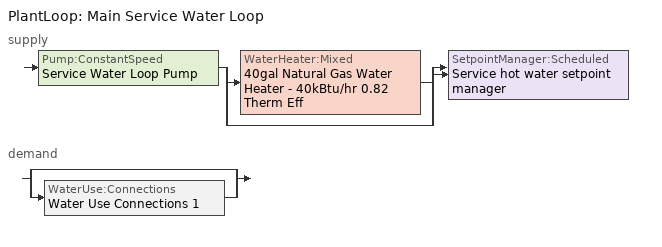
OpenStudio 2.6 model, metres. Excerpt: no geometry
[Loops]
PlantLoop 'Main Service Water Loop'
 supply: Pump:ConstantSpeed 'Service Water Loop Pump' > split
  | WaterHeater:Mixed '40gal Natural Gas Water Heater - 40kBtu/hr 0.82 Therm Eff'
  | bypass
  join > SetpointManager:Scheduled 'Service hot water setpoint manager'
 demand: split
  | bypass
  | WaterUse:Connections 'Water Use Connections 1'
[PlantLoop]
Main Service Water Loop: Glycol Concentration=0; Maximum Loop Temperature {C}=60; Minimum Loop Temperature {C}=10; Plant Loop Volume {m3}=Autocalculate; Load Distribution Scheme=Optimal
[Sizing:Plant]
Main Service Water Loop: Loop Type=Heating; Design Loop Exit Temperature {C}=60; Loop Design Temperature Difference {deltaC}=5; Sizing Option=NonCoincident; Zone Timesteps in Averaging Window=1; Coincident Sizing Factor Mode=None
[SetpointManager:Scheduled]
Service hot water setpoint manager: Control Variable=Temperature; Schedule=Service Water Loop Temp - 140F
[Pump:ConstantSpeed]
Service Water Loop Pump: Rated Flow Rate {m3/s}=autosize; Rated Pump Head {Pa}=0.001; Rated Power Consumption {W}=autosize; Motor Efficiency=0.855; Fraction of Motor Inefficiencies to Fluid Stream=0; Pump Control Type=Intermittent; Design Power Sizing Method=PowerPerFlowPerPressure; Design Electric Power per Unit Flow Rate {W/(m3/s)}=348701.1; Design Shaft Power per Unit Flow Rate per Unit Head {W-s/m3-Pa}=1.28205
[WaterHeater:Mixed]
40gal Natural Gas Water Heater - 40kBtu/hr 0.82 Therm Eff: Tank Volume {m3}=0.151416; Setpoint Temperature Schedule=Service Water Loop Temp - 140F; Deadband Temperature Difference {deltaC}=2; Maximum Temperature Limit {C}=82.2222; Heater Control Type=Cycle; Heater Maximum Capacity {W}=11722.8; Heater Fuel Type=NaturalGas; Heater Thermal Efficiency=0.82; Off Cycle Parasitic Fuel Consumption Rate {W}=1860.12; Off Cycle Parasitic Fuel Type=NaturalGas; Off Cycle Parasitic Heat Fraction to Tank=0.8; On Cycle Parasitic Fuel Consumption Rate {W}=1860.12; On Cycle Parasitic Fuel Type=NaturalGas; On Cycle Parasitic Heat Fraction to Tank=0; Ambient Temperature Indicator=Schedule; Ambient Temperature Schedule=Water Heater Ambient Temp Schedule - 70F; Off Cycle Loss Coefficient to Ambient Temperature {W/K}=3.29106; On Cycle Loss Coefficient to Ambient Temperature {W/K}=3.29106; Use Side Effectiveness=1; Source Side Effectiveness=1; Use Side Design Flow Rate {m3/s}=autosize; Source Side Design Flow Rate {m3/s}=autosize; Indirect Water Heating Recovery Time {hr}=1.5; Source Side Flow Control Mode=IndirectHeatPrimarySetpoint
[WaterUse:Connections]
Water Use Connections 1: Water Use Equipment Name 1=Main Service Water Use 0.3gal/min
[WaterUse:Equipment:Definition]
Main Service Water Use Def 0.3gal/min: Peak Flow Rate {m3/s}=1.89271e-05; Target Temperature Schedule=Mixed Water At Faucet Temp - 120F; Sensible Fraction Schedule=Fraction Sensible - 0.2; Latent Fraction Schedule=Fraction Latent - 0.05
[WaterUse:Equipment]
Main Service Water Use 0.3gal/min: Water Use Equipment Definition=Main Service Water Use Def 0.3gal/min; Flow Rate Fraction Schedule=RetailStandalone BLDG_SWH_SCH
[Schedule:Ruleset]
Service Water Loop Temp - 140F: Default Day Schedule=Service Water Loop Temp - 140F Default
Water Heater Ambient Temp Schedule - 70F: Default Day Schedule=Water Heater Ambient Temp Schedule - 70F Default
Fraction Sensible - 0.2: Default Day Schedule=Schedule Day 35
Fraction Latent - 0.05: Default Day Schedule=Schedule Day 36
Mixed Water At Faucet Temp - 120F: Default Day Schedule=Schedule Day 37
RetailStandalone BLDG_SWH_SCH: Default Day Schedule=RetailStandalone BLDG_SWH_SCH Default; Summer Design Day Schedule=RetailStandalone BLDG_SWH_SCH Summer Design Day; Winter Design Day Schedule=RetailStandalone BLDG_SWH_SCH Winter Design Day
[Schedule:Day]
Service Water Loop Temp - 140F Default: 24, 0, 60
Water Heater Ambient Temp Schedule - 70F Default: 24, 0, 21.1111
Schedule Day 35: 24, 0, 0.2
Schedule Day 36: 24, 0, 0.05
Schedule Day 37: 24, 0, 48.8889
RetailStandalone BLDG_SWH_SCH Default: 9, 0, 0, 10, 0, 0.14, 11, 0, 0.29, 12, 0, 0.31, 14, 0, 0.36, 15, 0, 0.34, 16, 0, 0.35, 17, 0, 0.37, 18, 0, 0.34, 19, 0, 0.25, 24, 0, 0
RetailStandalone BLDG_SWH_SCH Summer Design Day; RetailStandalone BLDG_SWH_SCH SmrDsn|Wkdy Day: 7, 0, 0, 8, 0, 0.15, 9, 0, 0.23, 10, 0, 0.32, 11, 0, 0.41, 12, 0, 0.57, 13, 0, 0.62, 14, 0, 0.61, 15, 0, 0.5, 16, 0, 0.45, 17, 0, 0.46, 18, 0, 0.47, 19, 0, 0.42, 20, 0, 0.34, 21, 0, 0.33, 24, 0, 0
RetailStandalone BLDG_SWH_SCH Winter Design Day; RetailStandalone BLDG_SWH_SCH WntrDsn|Sat Day: 7, 0, 0, 8, 0, 0.2, 9, 0, 0.24, 10, 0, 0.27, 11, 0, 0.42, 12, 0, 0.54, 13, 0, 0.59, 14, 0, 0.6, 15, 0, 0.49, 16, 0, 0.48, 17, 0, 0.47, 18, 0, 0.46, 19, 0, 0.44, 20, 0, 0.36, 21, 0, 0.29, 22, 0, 0.22, 24, 0, 0
[Schedule:Rule] Schedule Ruleset=RetailStandalone BLDG_SWH_SCH; Date Specification Type=DateRange; Start Month=1; Start Day=1; End Month=12; End Day=31
Name | Rule Order | Day Schedule | Apply Monday | Apply Tuesday | Apply Wednesday | Apply Thursday | Apply Friday | Apply Saturday
Schedule Rule 23 | 1 | RetailStandalone BLDG_SWH_SCH SmrDsn|Wkdy Day | Yes | Yes | Yes | Yes | Yes
Schedule Rule 24 | 0 | RetailStandalone BLDG_SWH_SCH WntrDsn|Sat Day |  |  |  |  |  | Yes
